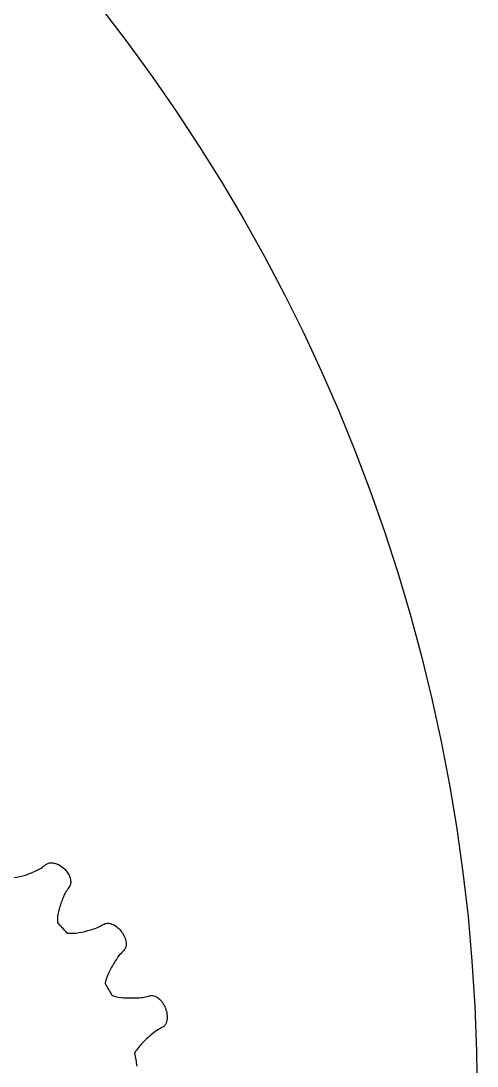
# Model space of a CAD drawing. Header units: inches. Extents: x -3 to 3, y -3 to 3.
# Drawn here: x 2.223 to 3, y 0.052 to 1.831 of the extents above; entities that cross this region are included whole.
import ezdxf

# ---------------------------------------------------------------- set-up
doc = ezdxf.new("R2010")
doc.units = ezdxf.units.IN
doc.header["$LTSCALE"] = 0.03937
doc.header["$MEASUREMENT"] = 0
doc.layers.add('thingiverse', color=18, linetype='Continuous', true_color=0x000000)

msp = doc.modelspace()

# ---------------------------------------------------------------- linework, layer by layer
at = {"layer": 'thingiverse'}
for points in [[(2.2852, 0.2972), (2.2852, 0.2967), (2.2856, 0.2963)], [(2.3013, 0.2793), (2.3017, 0.2788), (2.3022, 0.2788)], [(2.3668, 0.1936), (2.3667, 0.1931), (2.367, 0.1926)], [(2.3784, 0.173), (2.3786, 0.1725), (2.3792, 0.1723)], [(2.4171, 0.0752), (2.4168, 0.0747), (2.4169, 0.0741)]]:
    msp.add_lwpolyline(points, dxfattribs=at)
at = {"layer": 'thingiverse', "color": 1, "true_color": 0xff0000}
msp.add_circle((0, 0), 3, dxfattribs=at)
at = {"layer": 'thingiverse'}
for centre, radius, start, end in [((1.6725, -0.2853), 0.8451, 41.9213, 43.4899), ((1.9667, -0.0538), 0.47, 28.8521, 31.6098), ((2.089, -0.002), 0.3366, 9.2964, 13.0709)]:
    msp.add_arc(centre, radius, start, end, dxfattribs=at)
for points, knots in [([(2.2062, 0.3733), (2.213, 0.3731), (2.2259, 0.3754), (2.2445, 0.3824), (2.2591, 0.3896), (2.2688, 0.3981), (2.2771, 0.3987), (2.286, 0.3961), (2.2958, 0.3902), (2.3037, 0.3806), (2.3078, 0.3711), (2.3083, 0.3632), (2.3051, 0.3565), (2.299, 0.3487), (2.2932, 0.335), (2.287, 0.3176), (2.2849, 0.304), (2.2852, 0.2972)], [0.341187, 0.341187, 0.341187, 0.341187, 0.3615719, 0.3800647, 0.4008301, 0.4103504, 0.4178015, 0.4246861, 0.4380572, 0.4515884, 0.4616218, 0.4688283, 0.4745292, 0.4837248, 0.498362, 0.5188541, 0.5391984, 0.5391984, 0.5391984, 0.5391984]), ([(2.3022, 0.2788), (2.3155, 0.2772), (2.3327, 0.2815), (2.3522, 0.2873), (2.3608, 0.2919), (2.3672, 0.2955), (2.3731, 0.2957), (2.3794, 0.2939), (2.3893, 0.2881), (2.3978, 0.2777), (2.4023, 0.2653), (2.4028, 0.2564), (2.399, 0.249), (2.3914, 0.2426), (2.383, 0.2303), (2.3733, 0.214), (2.3681, 0.2007), (2.3668, 0.1936)], [0.5646397, 0.5646397, 0.5646397, 0.5646397, 0.6046641, 0.6160749, 0.6265174, 0.6334318, 0.6381646, 0.6435367, 0.6532449, 0.6723038, 0.682914, 0.6925119, 0.6983736, 0.7072814, 0.7218221, 0.7428773, 0.7643489, 0.7643489, 0.7643489, 0.7643489]), ([(2.3792, 0.1723), (2.3917, 0.168), (2.4093, 0.1681), (2.4297, 0.1689), (2.4391, 0.1712), (2.4463, 0.173), (2.4521, 0.1716), (2.4578, 0.168), (2.4661, 0.1594), (2.4716, 0.1466), (2.4725, 0.133), (2.4705, 0.1241), (2.4647, 0.118), (2.4555, 0.1142), (2.444, 0.1049), (2.4298, 0.0923), (2.4206, 0.0814), (2.4171, 0.0752)], [0.7893428, 0.7893428, 0.7893428, 0.7893428, 0.8292234, 0.8406378, 0.8511381, 0.8579921, 0.8627831, 0.8682998, 0.8783391, 0.8981201, 0.9091034, 0.9189123, 0.9248264, 0.9336797, 0.9482345, 0.9692957, 0.9906398, 0.9906398, 0.9906398, 0.9906398])]:
    msp.add_open_spline(points, degree=3, knots=knots, dxfattribs=at)

doc.saveas('drawing.dxf')
